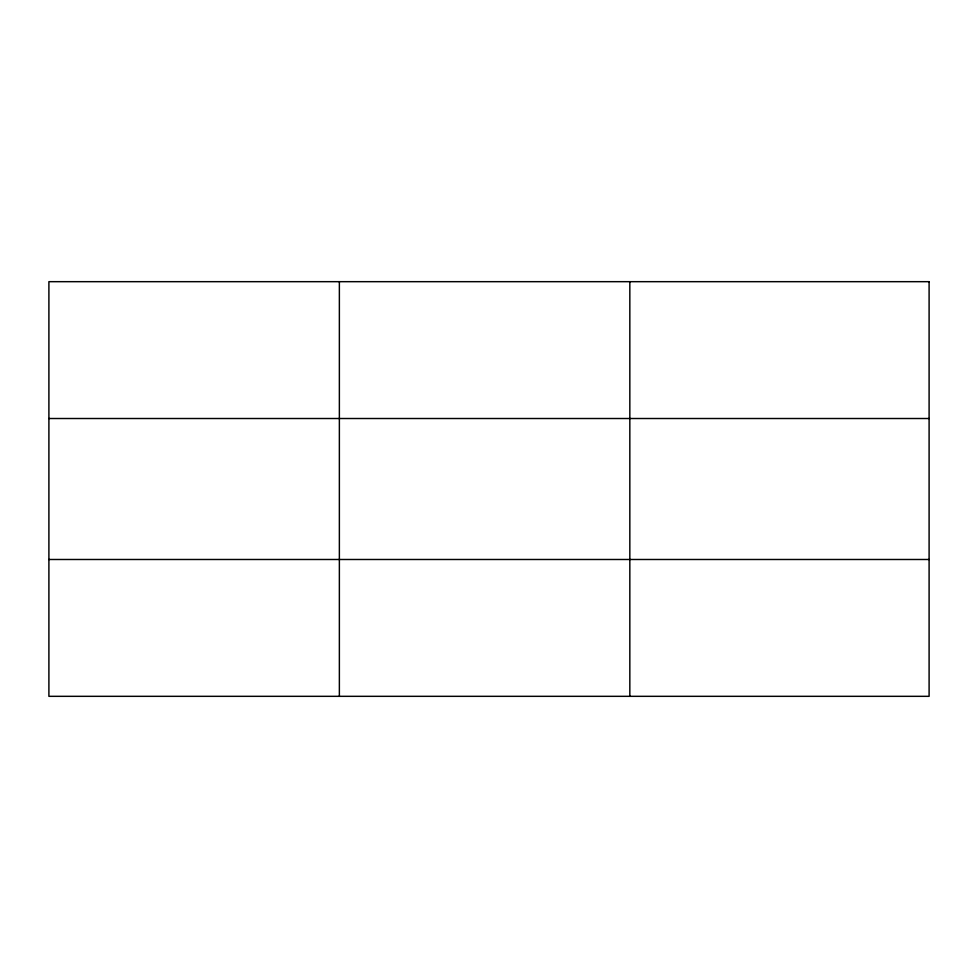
<?xml version="1.0" encoding="UTF-8"?>
<svg xmlns="http://www.w3.org/2000/svg" width="978" height="978" viewBox="0 0 978 978"><rect width="100%" height="100%" fill="white"/><g stroke="black" fill="none" stroke-linecap="round" stroke-linejoin="round"><path stroke-width="1.47" d="M339.366 281.676L339.366 696.324M629.832 281.676L629.832 696.324M48.9 418.511L929.1 418.511M48.9 559.489L929.1 559.489M929.1 281.676L929.1 696.324L48.9 696.324L48.9 281.676L929.1 281.676"/></g></svg>
